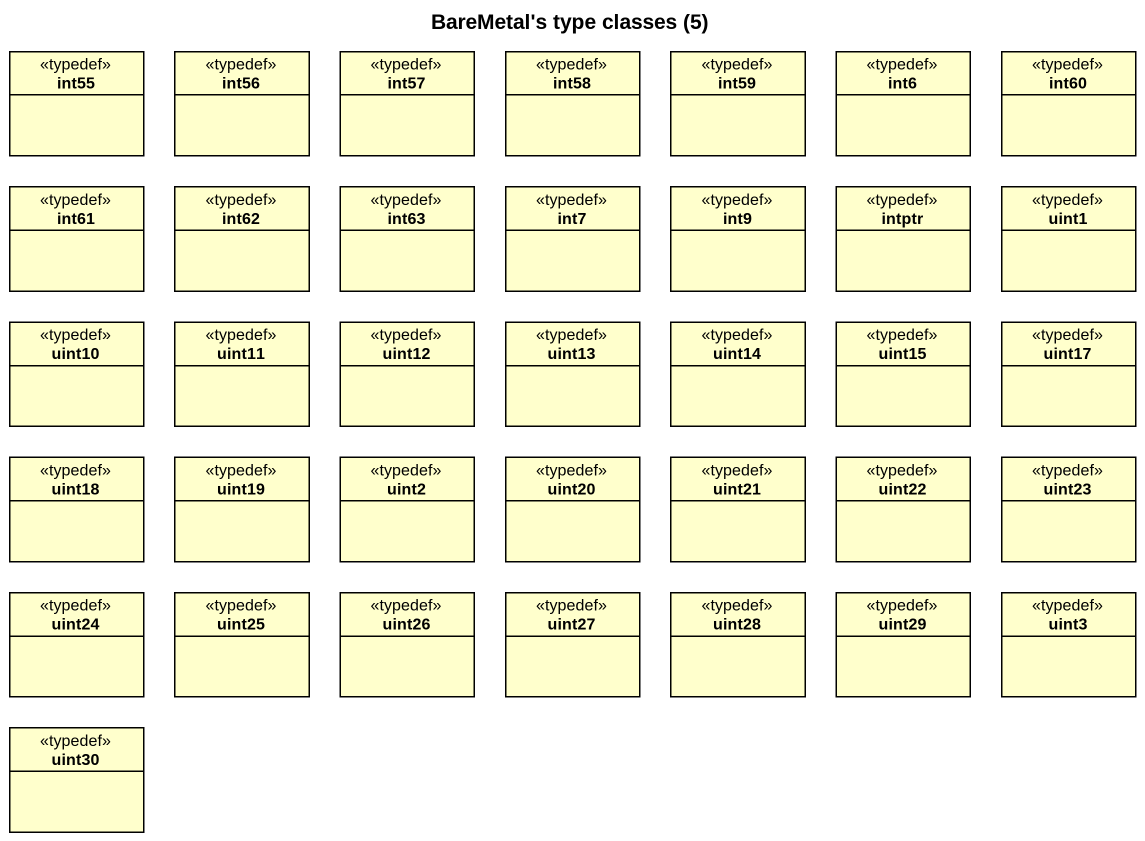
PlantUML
@startuml
title BareMetal's type classes (5)
hide circle
hide empty members
class int55 <<typedef>>
class int56 <<typedef>>
class int57 <<typedef>>
class int58 <<typedef>>
class int59 <<typedef>>
class int6 <<typedef>>
class int60 <<typedef>>
class int61 <<typedef>>
class int62 <<typedef>>
class int63 <<typedef>>
class int7 <<typedef>>
class int9 <<typedef>>
class intptr <<typedef>>
class uint1 <<typedef>>
class uint10 <<typedef>>
class uint11 <<typedef>>
class uint12 <<typedef>>
class uint13 <<typedef>>
class uint14 <<typedef>>
class uint15 <<typedef>>
class uint17 <<typedef>>
class uint18 <<typedef>>
class uint19 <<typedef>>
class uint2 <<typedef>>
class uint20 <<typedef>>
class uint21 <<typedef>>
class uint22 <<typedef>>
class uint23 <<typedef>>
class uint24 <<typedef>>
class uint25 <<typedef>>
class uint26 <<typedef>>
class uint27 <<typedef>>
class uint28 <<typedef>>
class uint29 <<typedef>>
class uint3 <<typedef>>
class uint30 <<typedef>>
@enduml
